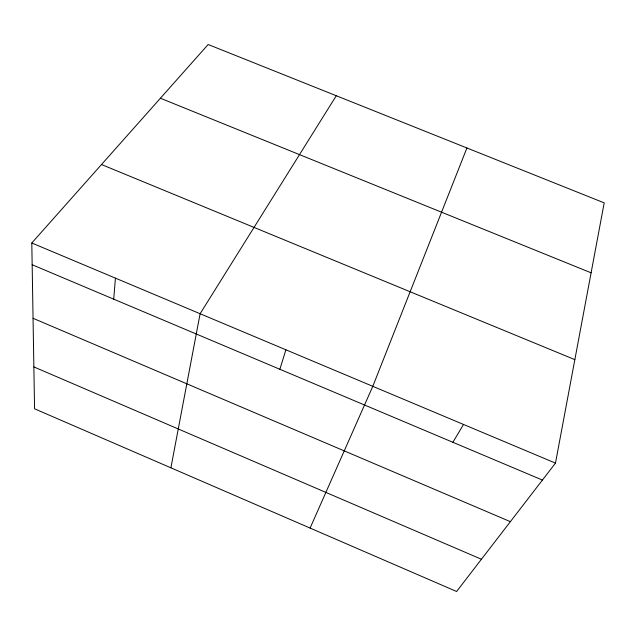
<?xml version="1.0" encoding="UTF-8"?>
<svg xmlns="http://www.w3.org/2000/svg" width="636" height="636" viewBox="0 0 636 636"><rect width="100%" height="100%" fill="white"/><g stroke="black" fill="none" stroke-linecap="round" stroke-linejoin="round"><path stroke-width="0.95" d="M113.709 299.151L115.418 278.139M555.474 463.111L604.2 202.868L208.147 44.504L31.8 242.984L34.559 408.797L456.6 591.496L555.474 463.111L31.8 242.984M170.893 467.818L200.109 313.739L336.285 95.742M279.872 369.278L285.898 349.8M466.919 147.981L372.799 386.322L310.098 528.079M452.888 442.29L463.517 424.458M160.407 98.23L591.106 272.82M101.498 164.533L574.849 359.642M32.166 264.743L542.413 480.069M33.056 318.294L510.382 521.663M33.859 366.908L481.436 559.251"/></g></svg>
